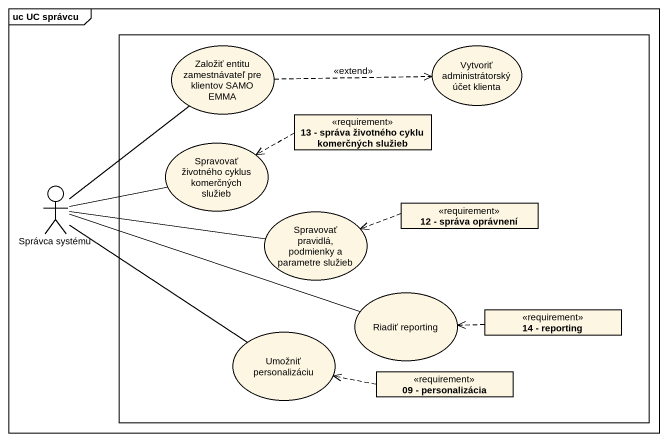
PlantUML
@startuml
mainframe uc UC správcu
allowmixing
hide circle
hide empty members
rectangle " " as rectangle1 {
  usecase "Založiť entitu zamestnávateľ pre klientov SAMO EMMA" as Založiť_entitu
  usecase "Vytvoriť administrátorský účet klienta" as Vytvoriť_administrátorský
  class "13 - správa životného cyklu komerčných služieb" as r13_správa_životného_cyklu <<requirement>>
  usecase "Spravovať životného cyklus komerčných služieb" as Spravovať_životného_cyklus
  usecase "Spravovať pravidlá, podmienky a parametre služieb" as Spravovať_pravidlá
  class "12 - správa oprávnení" as r12_správa_oprávnení <<requirement>>
  usecase "Riadiť reporting" as Riadiť_reporting
  usecase "Umožniť personalizáciu" as Umožniť_personalizáciu
  class "14 - reporting" as r14_reporting <<requirement>>
  class "09 - personalizácia" as r09_personalizácia <<requirement>>
}
actor "Správca systému" as Správca_systému
Založiť_entitu .right.> Vytvoriť_administrátorský : <<extend>>
r13_správa_životného_cyklu .left.> Spravovať_životného_cyklus
Správca_systému -up- Založiť_entitu
Správca_systému -right- Spravovať_životného_cyklus
Správca_systému -right- Spravovať_pravidlá
Správca_systému -right- Riadiť_reporting
Správca_systému -- Umožniť_personalizáciu
r12_správa_oprávnení .left.> Spravovať_pravidlá
r14_reporting .left.> Riadiť_reporting
r09_personalizácia .left.> Umožniť_personalizáciu
@enduml
